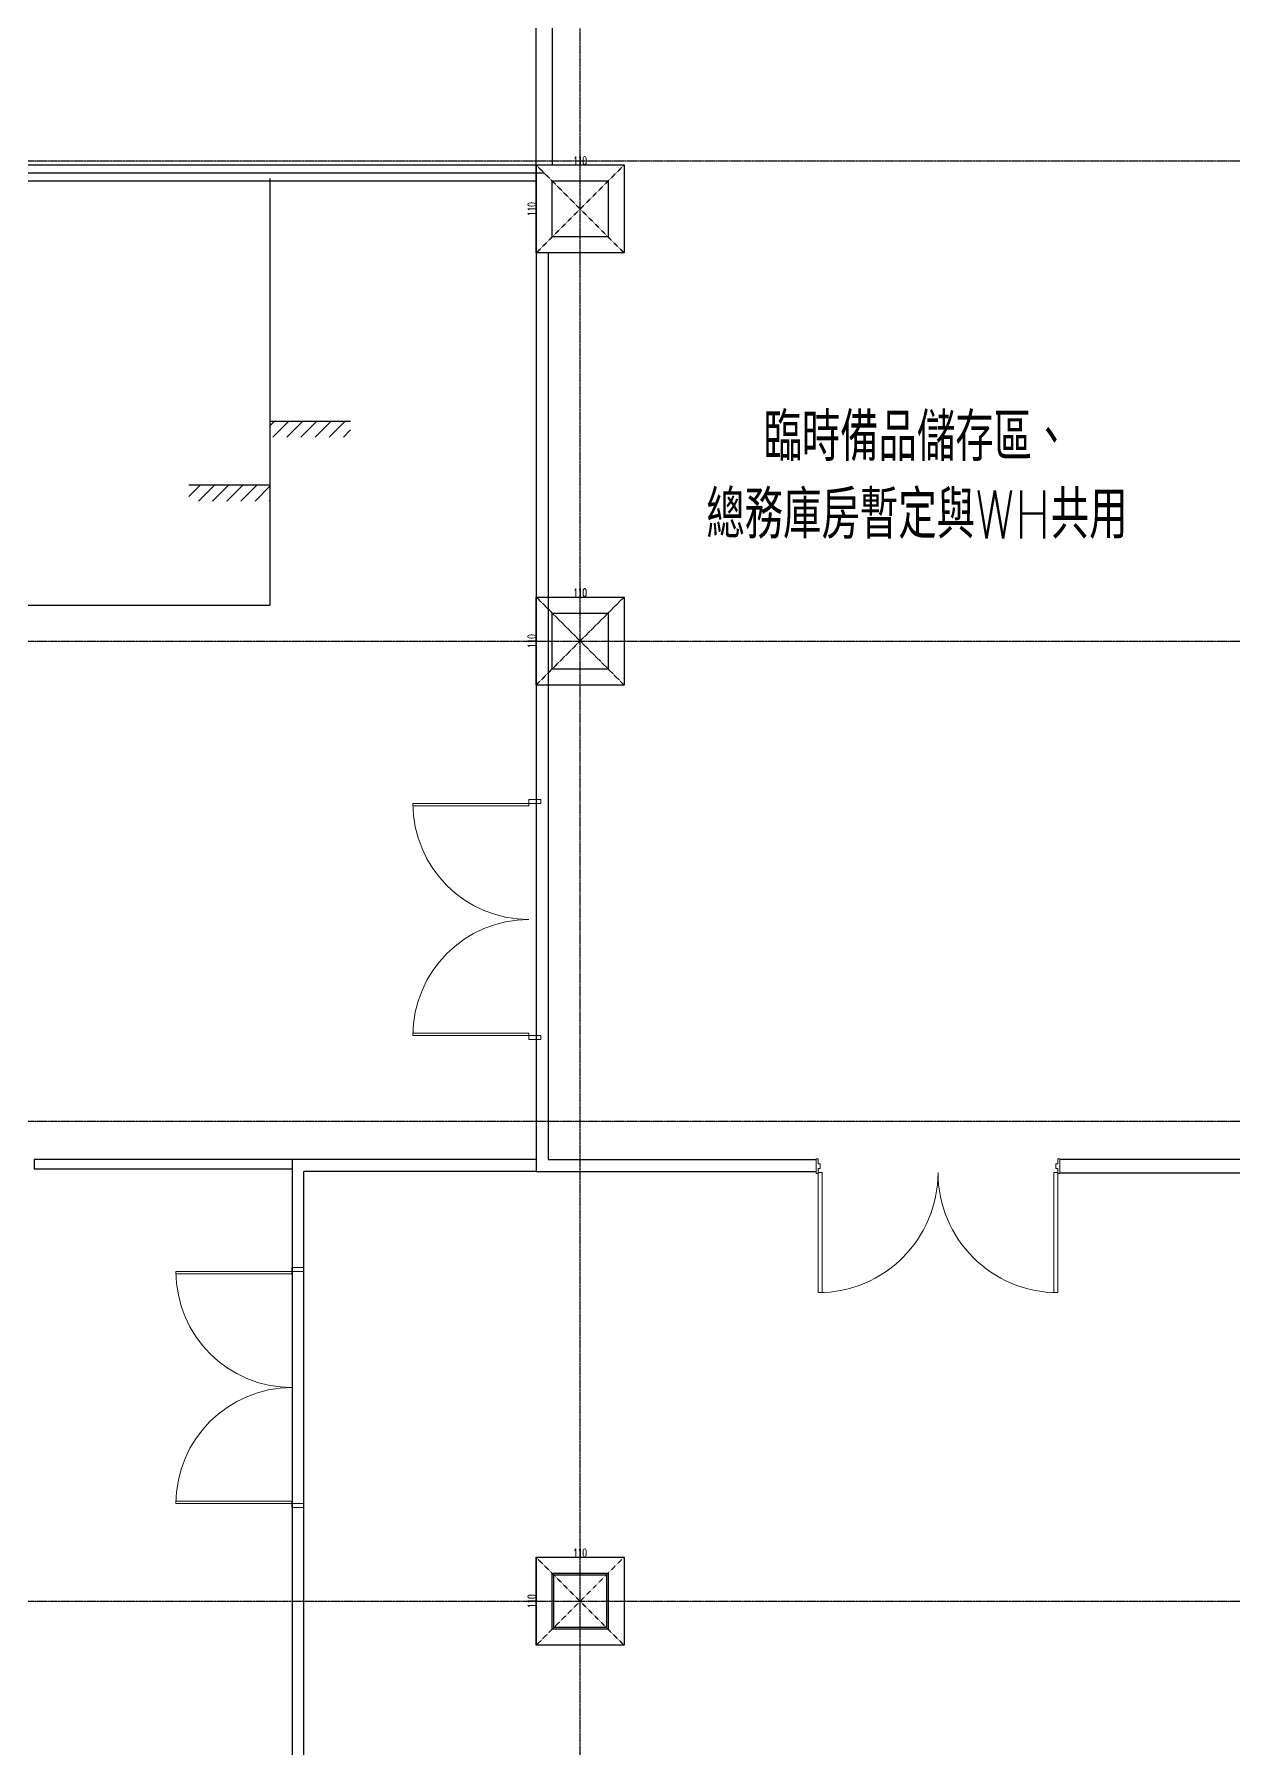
# Model space of a CAD drawing. Header units: millimetres. Extents: x -21841 to 195597, y -1659 to 112111.
# Drawn here: x 277 to 1777, y 16166 to 18308 of the extents above; entities that cross this region are included whole.
import ezdxf
from ezdxf.enums import TextEntityAlignment as Align

# ---------------------------------------------------------------- set-up
doc = ezdxf.new("R2010")
doc.units = ezdxf.units.MM
doc.linetypes.add('X-N-FAB-L10$0$COL-CEN-LIN', pattern=[3.25, 2.5, -0.25, 0.25, -0.25])
doc.linetypes.add('X-N-FAB-L10$0$HIDDEN', pattern=[0.375, 0.25, -0.125])
for name, color, linetype in [('0-FMCS', 6, 'Continuous'), ('0-XREF', 7, 'Continuous'), ('X-N-FAB-L10$0$0-NC', 8, 'Continuous'), ('X-N-FAB-L10$0$0-ND', 8, 'Continuous'), ('X-N-FAB-L10$0$08', 8, 'Continuous'), ('X-N-FAB-L10$0$BEAM', 8, 'Continuous'), ('X-N-FAB-L10$0$CCL', 8, 'X-N-FAB-L10$0$COL-CEN-LIN'), ('X-N-FAB-L10$0$COL', 8, 'Continuous'), ('X-N-FAB-L10$0$COL-S', 8, 'Continuous'), ('X-N-FAB-L10$0$DOOR', 8, 'Continuous'), ('X-N-FAB-L10$0$TXT-CODE', 8, 'Continuous'), ('X-N-FAB-L10$0$WALL-P', 8, 'Continuous'), ('X-N-FAB-L10$0$WALL-RC', 8, 'Continuous')]:
    doc.layers.add(name, color=color, linetype=linetype)
doc.styles.add('X-N-FAB-L10$0$CHINA', font='simplex.shx', dxfattribs={"width": 0.75, "bigfont": 'chineset.shx'})
doc.styles.add('X-N-FAB-L10$0$COL-NUM', font='romanc')
doc.styles.add('X-N-FAB-L10$0$DIM', font='simplex.shx', dxfattribs={"width": 0.67, "bigfont": 'chineset.shx'})
doc.dimstyles.new('X-N-FAB-L10$0$JJP_005_defpoint', dxfattribs={"dimtxt": 20, "dimasz": 0.5, "dimexe": 0.5, "dimexo": 0.5, "dimgap": 0.5, "dimtad": 1, "dimdsep": 46, "dimtxsty": 'X-N-FAB-L10$0$DIM', "dimblk": 'X-N-FAB-L10$0$_None', "dimcen": 10, "dimclrd": 256, "dimclre": 256, "dimclrt": 256, "dimadec": 0, "dimazin": 0, "dimtfac": 1, "dimtix": 1, "dimtmove": 2, "dimatfit": 3, "dimldrblk": 'X-N-FAB-L10$0$_None', "dimfxl": 0.5, "dimtolj": 1, "dimtzin": 0, "dimarcsym": 0})

# ---------------------------------------------------------------- blocks, each defined once
blk = doc.blocks.new('*D96')
at = {"layer": 'DEFPOINTS', "lineweight": -2, "transparency": 16777216}
blk.add_line((0, 0), (110, 0), dxfattribs=at)
at = {"layer": 'DEFPOINTS', "color": 0, "transparency": 16777216}
for p in [(0, 0), (110, 0), (110, 0)]:
    blk.add_point(p, dxfattribs=at)
at = {"layer": 'DEFPOINTS', "transparency": 16777216, "insert": (55, 5.5), "char_height": 10, "attachment_point": 5, "style": 'X-N-FAB-L10$0$DIM'}
blk.add_mtext('\\A1;110', dxfattribs=at)
blk = doc.blocks.new('X-N-FAB-L10$0$_None')
blk = doc.blocks.new('*D97')
at = {"layer": 'DEFPOINTS', "lineweight": -2, "transparency": 16777216}
blk.add_line((0, 0), (0, -110), dxfattribs=at)
at = {"layer": 'DEFPOINTS', "color": 0, "transparency": 16777216}
for p in [(0, 0), (0, -110), (0, -110)]:
    blk.add_point(p, dxfattribs=at)
at = {"layer": 'DEFPOINTS', "transparency": 16777216, "insert": (-5.5, -55), "char_height": 10, "attachment_point": 5, "rotation": 90, "style": 'X-N-FAB-L10$0$DIM'}
blk.add_mtext('\\A1;110', dxfattribs=at)
blk = doc.blocks.new('*D838')
at = {"layer": 'DEFPOINTS', "lineweight": -2, "transparency": 16777216}
blk.add_line((905, 18145), (1015, 18145), dxfattribs=at)
at = {"layer": 'DEFPOINTS', "color": 0, "transparency": 16777216}
for p in [(905, 18145), (1015, 18145), (1015, 18145)]:
    blk.add_point(p, dxfattribs=at)
at = {"layer": 'DEFPOINTS', "transparency": 16777216, "insert": (960, 18150.5), "char_height": 10, "attachment_point": 5, "style": 'X-N-FAB-L10$0$DIM'}
blk.add_mtext('\\A1;110', dxfattribs=at)
blk = doc.blocks.new('*D839')
at = {"layer": 'DEFPOINTS', "lineweight": -2, "transparency": 16777216}
blk.add_line((905, 18145), (905, 18035), dxfattribs=at)
at = {"layer": 'DEFPOINTS', "color": 0, "transparency": 16777216}
for p in [(905, 18145), (905, 18035), (905, 18035)]:
    blk.add_point(p, dxfattribs=at)
at = {"layer": 'DEFPOINTS', "transparency": 16777216, "insert": (899.5, 18090), "char_height": 10, "attachment_point": 5, "rotation": 90, "style": 'X-N-FAB-L10$0$DIM'}
blk.add_mtext('\\A1;110', dxfattribs=at)
blk = doc.blocks.new('*D840')
at = {"layer": 'DEFPOINTS', "lineweight": -2, "transparency": 16777216}
blk.add_line((905, 17605), (1015, 17605), dxfattribs=at)
at = {"layer": 'DEFPOINTS', "color": 0, "transparency": 16777216}
for p in [(905, 17605), (1015, 17605), (1015, 17605)]:
    blk.add_point(p, dxfattribs=at)
at = {"layer": 'DEFPOINTS', "transparency": 16777216, "insert": (960, 17610.5), "char_height": 10, "attachment_point": 5, "style": 'X-N-FAB-L10$0$DIM'}
blk.add_mtext('\\A1;110', dxfattribs=at)
blk = doc.blocks.new('*D841')
at = {"layer": 'DEFPOINTS', "lineweight": -2, "transparency": 16777216}
blk.add_line((905, 17605), (905, 17495), dxfattribs=at)
at = {"layer": 'DEFPOINTS', "color": 0, "transparency": 16777216}
for p in [(905, 17605), (905, 17495), (905, 17495)]:
    blk.add_point(p, dxfattribs=at)
at = {"layer": 'DEFPOINTS', "transparency": 16777216, "insert": (899.5, 17550), "char_height": 10, "attachment_point": 5, "rotation": 90, "style": 'X-N-FAB-L10$0$DIM'}
blk.add_mtext('\\A1;110', dxfattribs=at)
blk = doc.blocks.new('*D844')
at = {"layer": 'DEFPOINTS', "lineweight": -2, "transparency": 16777216}
blk.add_line((905, 16405), (1015, 16405), dxfattribs=at)
at = {"layer": 'DEFPOINTS', "color": 0, "transparency": 16777216}
for p in [(905, 16405), (1015, 16405), (1015, 16405)]:
    blk.add_point(p, dxfattribs=at)
at = {"layer": 'DEFPOINTS', "transparency": 16777216, "insert": (960, 16410.5), "char_height": 10, "attachment_point": 5, "style": 'X-N-FAB-L10$0$DIM'}
blk.add_mtext('\\A1;110', dxfattribs=at)
blk = doc.blocks.new('*D845')
at = {"layer": 'DEFPOINTS', "lineweight": -2, "transparency": 16777216}
blk.add_line((905, 16405), (905, 16295), dxfattribs=at)
at = {"layer": 'DEFPOINTS', "color": 0, "transparency": 16777216}
for p in [(905, 16405), (905, 16295), (905, 16295)]:
    blk.add_point(p, dxfattribs=at)
at = {"layer": 'DEFPOINTS', "transparency": 16777216, "insert": (899.5, 16350), "char_height": 10, "attachment_point": 5, "rotation": 90, "style": 'X-N-FAB-L10$0$DIM'}
blk.add_mtext('\\A1;110', dxfattribs=at)
blk = doc.blocks.new('*U95')
at = {"layer": 'DEFPOINTS', "linetype": 'X-N-FAB-L10$0$HIDDEN', "ltscale": 0.1}
for p, q in [((110, 0), (0, -110)), ((0, 0), (110, -110))]:
    blk.add_line(p, q, dxfattribs=at)
at = {"layer": 'X-N-FAB-L10$0$COL', "ltscale": 0.1}
blk.add_lwpolyline([(0, 0), (110, 0), (110, -110), (0, -110)], close=True, dxfattribs=at)
at = {"layer": 'DEFPOINTS'}
dim = blk.add_linear_dim(base=(0, -110), p1=(0, 0), p2=(0, -110), angle=90, dimstyle='X-N-FAB-L10$0$JJP_005_defpoint', override={"dimtxt": 10}, dxfattribs=at)
dim.commit()
dim.dimension.update_dxf_attribs({"geometry": '*D97', "text_midpoint": (-5.5, -55)})
dim = blk.add_linear_dim(base=(110, 0), p1=(0, 0), p2=(110, 0), dimstyle='X-N-FAB-L10$0$JJP_005_defpoint', override={"dimtxt": 10}, dxfattribs=at)
dim.commit()
dim.dimension.update_dxf_attribs({"geometry": '*D96', "text_midpoint": (55, 5.5)})
blk = doc.blocks.new('X-N-FAB-L10')
at = {"layer": 'DEFPOINTS', "color": 8, "linetype": 'X-N-FAB-L10$0$HIDDEN', "ltscale": 0.1}
for p, q in [((1015, 18145), (905, 18035)), ((905, 18145), (1015, 18035)), ((1015, 17605), (905, 17495)), ((905, 17605), (1015, 17495)), ((1015, 16405), (905, 16295)), ((905, 16405), (1015, 16295))]:
    blk.add_line(p, q, dxfattribs=at)
at = {"layer": 'X-N-FAB-L10$0$08', "color": 8}
for p, q in [((15, 18145), (905, 18145)), ((22.5, 18135), (915, 18135)), ((572, 18128), (572, 17595)), ((105, 18125), (905, 18125)), ((572, 17824.948), (673.047, 17824.948)), ((572, 17819.014), (577.934, 17824.948)), ((575.612, 17804.948), (595.612, 17824.948)), ((593.289, 17804.948), (613.289, 17824.948)), ((610.967, 17804.948), (630.967, 17824.948)), ((628.645, 17804.948), (648.645, 17824.948)), ((646.322, 17804.948), (666.322, 17824.948)), ((664, 17804.948), (673.047, 17813.995)), ((572, 17744.948), (470.953, 17744.948)), ((470.953, 17730.786), (485.116, 17744.948)), ((482.793, 17724.948), (502.793, 17744.948)), ((500.471, 17724.948), (520.471, 17744.948)), ((518.149, 17724.948), (538.149, 17744.948)), ((535.826, 17724.948), (555.826, 17744.948)), ((553.504, 17724.948), (572, 17743.444)), ((571.182, 17724.948), (572, 17725.766)), ((105, 17595), (572, 17595)), ((600.3, 16902), (277.5, 16902)), ((277.5, 16902), (277.5, 16890)), ((600.3, 16890), (277.5, 16890))]:
    blk.add_line(p, q, dxfattribs=at)
for points in [[(905, 16405), (1015, 16405), (1015, 16295), (905, 16295)], [(925, 16315), (925, 16385), (995, 16385), (995, 16315)], [(927, 16317), (927, 16383), (993, 16383), (993, 16317)]]:
    blk.add_lwpolyline(points, close=True, dxfattribs=at)
at = {"layer": 'X-N-FAB-L10$0$CCL', "color": 8}
for p, q in [((960, 10600), (960, 19760)), ((-720, 18150), (27370, 18150)), ((-720, 17550), (27370, 17550)), ((-720, 16950), (27370, 16950)), ((-720, 16350), (27370, 16350))]:
    blk.add_line(p, q, dxfattribs=at)
at = {"layer": 'X-N-FAB-L10$0$COL', "color": 8, "ltscale": 0.1}
for points in [[(905, 18145), (1015, 18145), (1015, 18035), (905, 18035)], [(905, 17605), (1015, 17605), (1015, 17495), (905, 17495)], [(905, 16405), (1015, 16405), (1015, 16295), (905, 16295)]]:
    blk.add_lwpolyline(points, close=True, dxfattribs=at)
at = {"layer": 'X-N-FAB-L10$0$COL-S', "color": 8}
for p, q in [((925, 18125), (995, 18125)), ((925, 18055), (925, 18125)), ((995, 18125), (995, 18055)), ((995, 18055), (925, 18055)), ((925, 17585), (995, 17585)), ((925, 17515), (925, 17585)), ((995, 17585), (995, 17515)), ((995, 17515), (925, 17515)), ((925, 16385), (995, 16385)), ((925, 16315), (925, 16385)), ((995, 16385), (995, 16315)), ((995, 16315), (925, 16315))]:
    blk.add_line(p, q, dxfattribs=at)
for points in [[(925, 18125), (995, 18125), (995, 18055), (925, 18055)], [(925, 17585), (995, 17585), (995, 17515), (925, 17515)], [(925, 16385), (995, 16385), (995, 16315), (925, 16315)]]:
    blk.add_lwpolyline(points, close=True, dxfattribs=at)
at = {"layer": 'X-N-FAB-L10$0$DOOR', "color": 8, "lineweight": 0}
for p, q in [((896, 17347), (751, 17347)), ((751, 17347), (751, 17344)), ((751, 17344), (896, 17344)), ((896, 17352), (896, 17347)), ((911, 17352), (896, 17352)), ((896, 17344), (896, 17347)), ((896, 17347), (911, 17347)), ((911, 17347), (911, 17352)), ((896, 17060), (751, 17060)), ((751, 17060), (751, 17057)), ((751, 17057), (896, 17057)), ((896, 17057), (896, 17060)), ((896, 17057), (896, 17052)), ((911, 17057), (896, 17057)), ((911, 17052), (911, 17057)), ((896, 17052), (911, 17052)), ((1257.5, 16902.691), (1255, 16902.691)), ((1255, 16902.691), (1255, 16899.491)), ((1255, 16885), (1255, 16902)), ((1255, 16899.491), (1255, 16887.891)), ((1255, 16887.891), (1255, 16884.691)), ((1255, 16884.691), (1257.5, 16884.691)), ((1257.5, 16896.691), (1257.5, 16902.691)), ((1260, 16896.691), (1257.5, 16896.691)), ((1257.5, 16884.691), (1257.5, 16890.691)), ((1257.5, 16890.691), (1260, 16890.691)), ((1257.5, 16735.788), (1257.5, 16885.691)), ((1257.5, 16885.691), (1262.5, 16885.691)), ((1260, 16890.691), (1260, 16896.691)), ((1262.5, 16885.691), (1262.5, 16735.788)), ((1557.5, 16885.691), (1552.5, 16885.691)), ((1552.5, 16885.691), (1552.5, 16735.788)), ((1555, 16890.691), (1555, 16896.691)), ((1555, 16896.691), (1557.5, 16896.691)), ((1557.5, 16890.691), (1555, 16890.691)), ((1557.5, 16896.691), (1557.5, 16902.691)), ((1557.5, 16902.691), (1560, 16902.691)), ((1557.5, 16884.691), (1557.5, 16890.691)), ((1557.5, 16735.788), (1557.5, 16885.691)), ((1560, 16884.691), (1557.5, 16884.691)), ((1560, 16902.691), (1560, 16899.491)), ((1560, 16885.383), (1560, 16902)), ((1560, 16899.491), (1560, 16887.891)), ((1560, 16887.891), (1560, 16884.691)), ((599.7, 16762), (454.7, 16762)), ((454.7, 16762), (454.7, 16759)), ((454.7, 16759), (599.7, 16759)), ((599.7, 16767), (599.7, 16762)), ((614.7, 16767), (599.7, 16767)), ((599.7, 16759), (599.7, 16762)), ((599.7, 16762), (614.7, 16762)), ((614.7, 16762), (614.7, 16767)), ((1262.5, 16735.788), (1257.5, 16735.788)), ((1552.5, 16735.788), (1557.5, 16735.788)), ((599.7, 16475), (454.7, 16475)), ((454.7, 16475), (454.7, 16472)), ((454.7, 16472), (599.7, 16472)), ((599.7, 16472), (599.7, 16475)), ((599.7, 16472), (599.7, 16467)), ((614.7, 16472), (599.7, 16472)), ((599.7, 16467), (614.7, 16467)), ((614.7, 16467), (614.7, 16472))]:
    blk.add_line(p, q, dxfattribs=at)
for centre, radius, start, end in [((896, 17347), 145, 180, 270), ((896, 17057), 145, 90, 180), ((1257.5, 16885.691), 150, 270, 0), ((1557.5, 16885.691), 150, 180, 270), ((599.7, 16762), 145, 180, 270), ((599.7, 16472), 145, 90, 180)]:
    blk.add_arc(centre, radius, start, end, dxfattribs=at)
at = {"layer": 'X-N-FAB-L10$0$WALL-P', "color": 8}
for p, q in [((600.3, 13895), (600.3, 16902)), ((905, 16902), (600.3, 16902)), ((614.7, 13909.4), (614.7, 16887)), ((905, 16887), (614.7, 16887)), ((1910, 16902), (1560, 16902)), ((1910, 16885), (1560, 16885))]:
    blk.add_line(p, q, dxfattribs=at)
for points in [[(905, 18035), (905, 16887), (1255, 16887)], [(920, 18035), (920, 16902), (1255, 16902)]]:
    blk.add_lwpolyline(points, dxfattribs=at)
at = {"layer": 'X-N-FAB-L10$0$WALL-RC', "color": 8}
for p, q in [((905, 18145), (905, 18695)), ((925, 18695), (925, 18145))]:
    blk.add_line(p, q, dxfattribs=at)
at = {"layer": 'X-N-FAB-L10$0$BEAM', "color": 8}
for p in [(905, 18145), (905, 17605), (905, 16405)]:
    blk.add_blockref('*U95', p, dxfattribs=at)
at = {"layer": 'X-N-FAB-L10$0$0-NC', "color": 8, "style": 'X-N-FAB-L10$0$COL-NUM'}
for p in [(1860, 19880), (2760, 19880), (3660, 19880), (4560, 19880), (5460, 19880), (6360, 19880), (7260, 19880), (8160, 19880), (9060, 19880), (9960, 19880), (10860, 19880), (11760, 19880), (12660, 19880), (13560, 19880), (14460, 19880), (15360, 19880), (16260, 19880), (17160, 19880), (18060, 19880), (18960, 19880), (19860, 19880), (20760, 19880), (21660, 19880), (22560, 19880), (-840, 13950), (-840, 13350), (-840, 12750), (-840, 12150), (-840, 11550), (-840, 10750)]:
    blk.add_attdef('GRID-Y', text='', height=120, dxfattribs=at).set_placement(p, align=Align.MIDDLE_CENTER)
at = {"layer": 'X-N-FAB-L10$0$0-ND', "color": 8, "style": 'X-N-FAB-L10$0$CHINA'}
blk.add_attdef('NO', text='', height=33.333, dxfattribs=at).set_placement((23327.5, 11380), align=Align.MIDDLE)
at = {"layer": 'X-N-FAB-L10$0$TXT-CODE', "color": 8, "style": 'X-N-FAB-L10$0$CHINA', "width": 0.8}
for s, p in [('臨時備品儲存區、', (1381.143, 17805)), ('總務庫房暫定與WH共用', (1381.143, 17708))]:
    blk.add_text(s, height=60, dxfattribs=at).set_placement(p, align=Align.MIDDLE_CENTER)
at = {"layer": 'DEFPOINTS', "color": 8}
for base, p1, p2, picture, middle in [((1015, 18145), (905, 18145), (1015, 18145), '*D838', (960, 18150.5)), ((1015, 17605), (905, 17605), (1015, 17605), '*D840', (960, 17610.5)), ((1015, 16405), (905, 16405), (1015, 16405), '*D844', (960, 16410.5))]:
    dim = blk.add_linear_dim(base=base, p1=p1, p2=p2, dimstyle='X-N-FAB-L10$0$JJP_005_defpoint', override={"dimtxt": 10}, dxfattribs=at)
    dim.commit()
    dim.dimension.update_dxf_attribs({"geometry": picture, "text_midpoint": middle})
for base, p1, p2, picture, middle in [((905, 18035), (905, 18145), (905, 18035), '*D839', (899.5, 18090)), ((905, 17495), (905, 17605), (905, 17495), '*D841', (899.5, 17550)), ((905, 16295), (905, 16405), (905, 16295), '*D845', (899.5, 16350))]:
    dim = blk.add_linear_dim(base=base, p1=p1, p2=p2, angle=90, dimstyle='X-N-FAB-L10$0$JJP_005_defpoint', override={"dimtxt": 10}, dxfattribs=at)
    dim.commit()
    dim.dimension.update_dxf_attribs({"geometry": picture, "text_midpoint": middle})

msp = doc.modelspace()

# ---------------------------------------------------------------- block references
at = {"layer": '0-FMCS', "color": 5}
msp.add_blockref('X-N-FAB-L10', (0, 0), dxfattribs=at)
at = {"layer": '0-XREF'}
msp.add_blockref('X-N-FAB-L10', (0, 0), dxfattribs=at)

doc.saveas('drawing.dxf')
